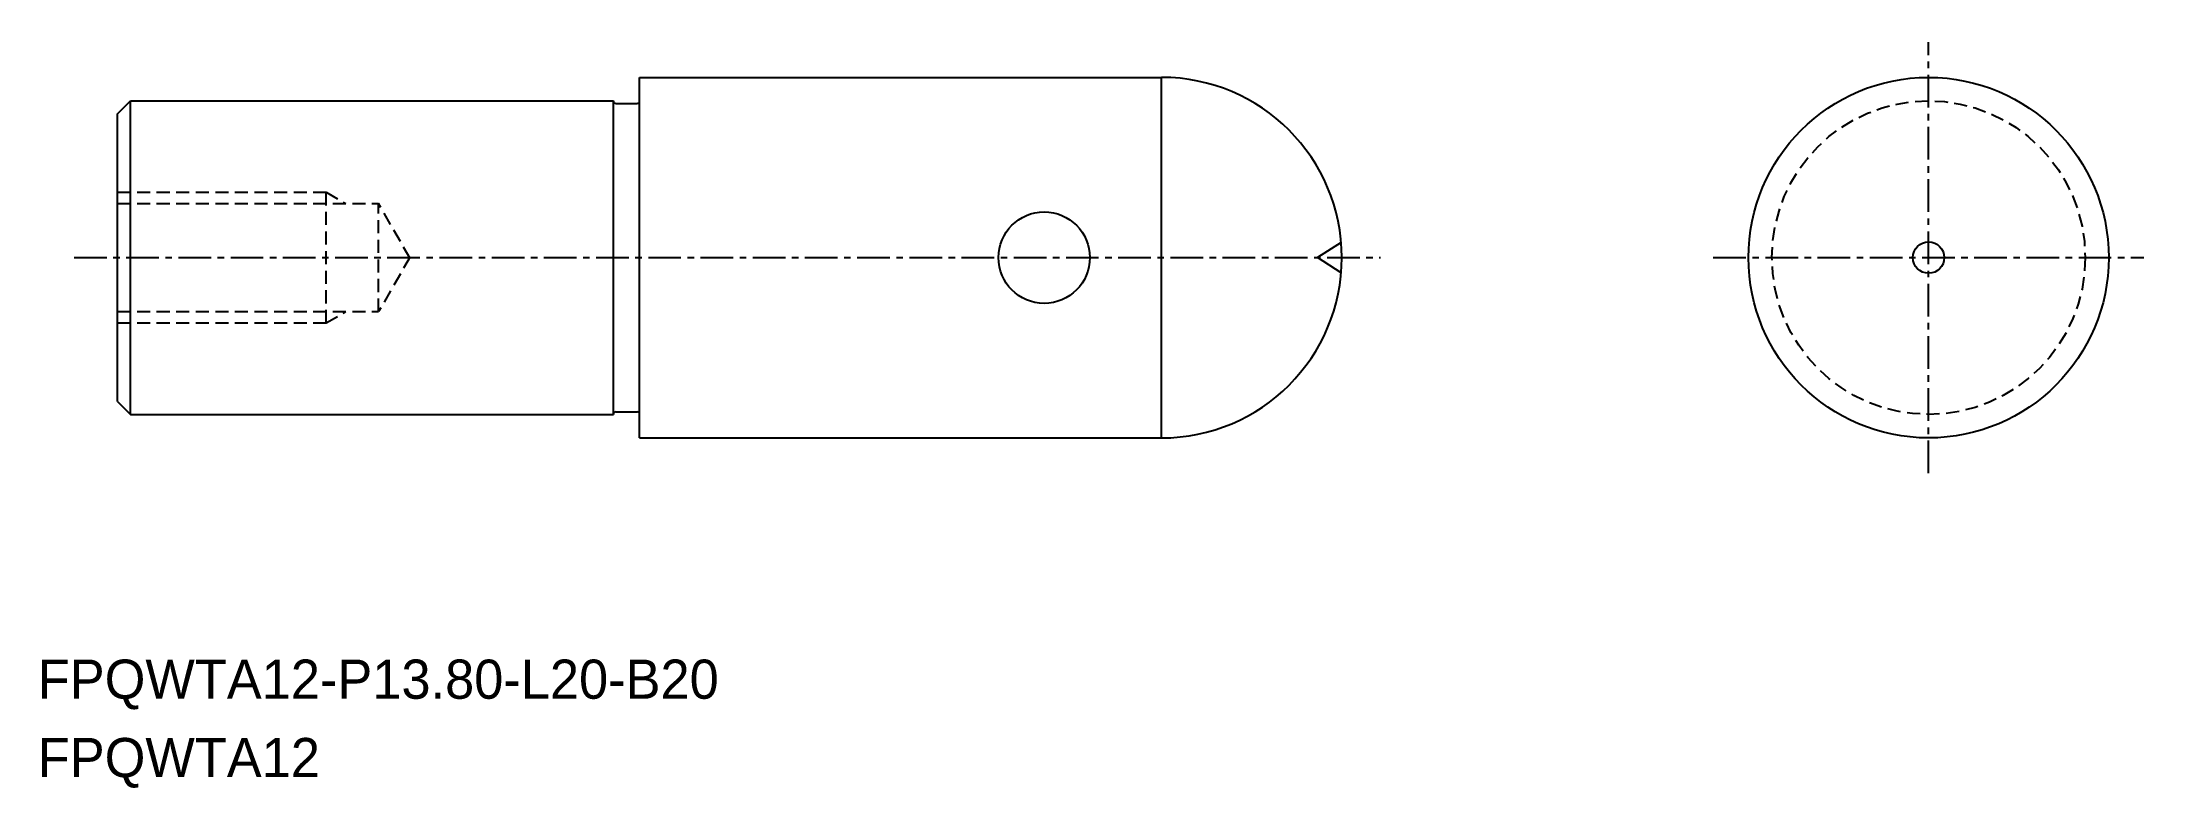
# Model space of a CAD drawing. Extents: x -1873.2 to -1792.7, y -604.5 to -575.9.
import ezdxf

# ---------------------------------------------------------------- set-up
doc = ezdxf.new("R2010")
doc.units = 0
doc.linetypes.add('CENTER', pattern=[2, 1.25, -0.25, 0.25, -0.25])
doc.linetypes.add('DASHED', pattern=[0.75, 0.5, -0.25])
doc.layers.get('0').update_dxf_attribs({"linetype": 'CONTINUOUS'})
doc.layers.add('CENTER', color=1, linetype='CENTER')

msp = doc.modelspace()

# ---------------------------------------------------------------- linework, layer by layer
for p, q in [((-1850.357, -577.278), (-1830.357, -577.278)), ((-1850.357, -578.178), (-1850.357, -577.278)), ((-1830.357, -591.078), (-1830.357, -577.278)), ((-1870.357, -578.678), (-1869.857, -578.178)), ((-1870.357, -589.678), (-1870.357, -578.678)), ((-1869.857, -578.178), (-1851.357, -578.178)), ((-1869.857, -590.178), (-1869.857, -578.178)), ((-1851.357, -590.178), (-1851.357, -578.178)), ((-1851.257, -578.278), (-1850.457, -578.278)), ((-1850.357, -590.178), (-1850.357, -578.178)), ((-1870.357, -589.678), (-1869.857, -590.178)), ((-1869.857, -590.178), (-1851.357, -590.178)), ((-1851.257, -590.078), (-1850.457, -590.078)), ((-1850.357, -591.078), (-1850.357, -590.178)), ((-1850.357, -591.078), (-1830.357, -591.078))]:
    msp.add_line(p, q)
at = {"color": 3, "linetype": 'DASHED'}
for p, q in [((-1870.357, -581.678), (-1862.357, -581.678)), ((-1870.357, -582.111), (-1860.357, -582.111)), ((-1862.357, -586.678), (-1862.357, -581.678)), ((-1862.357, -581.678), (-1861.607, -582.111)), ((-1860.357, -586.245), (-1860.357, -582.111)), ((-1859.144, -584.211), (-1860.357, -582.111)), ((-1859.144, -584.145), (-1860.357, -586.245)), ((-1870.357, -586.245), (-1860.357, -586.245)), ((-1870.357, -586.678), (-1862.357, -586.678)), ((-1862.357, -586.678), (-1861.607, -586.245))]:
    msp.add_line(p, q, dxfattribs=at)
at = {"color": 3}
for p in [(-1823.479, -583.594), (-1823.479, -584.763)]:
    msp.add_line(p, (-1824.381, -584.178), dxfattribs=at)
for centre, radius in [((-1800.977, -584.178), 6.9), ((-1834.857, -584.178), 1.75), ((-1800.977, -584.178), 0.6)]:
    msp.add_circle(centre, radius)
at = {"color": 3, "linetype": 'DASHED'}
msp.add_circle((-1800.977, -584.178), 6, dxfattribs=at)
for centre, radius, start, end in [((-1830.357, -584.178), 6.9, 270, 90), ((-1851.257, -578.178), 0.1, 180, 270), ((-1850.457, -578.178), 0.1, 270, 0), ((-1851.257, -590.178), 0.1, 90, 180), ((-1850.457, -590.178), 0.1, 0, 90)]:
    msp.add_arc(centre, radius, start, end)
at = {"color": 7, "linetype": 'CONTINUOUS'}
msp.add_point((-1870.357, -584.178), dxfattribs=at)
at = {"layer": 'CENTER', "color": 1, "linetype": 'CENTER'}
for p, q in [((-1800.977, -592.428), (-1800.977, -575.928)), ((-1872.02, -584.178), (-1821.972, -584.178)), ((-1809.227, -584.178), (-1792.727, -584.178))]:
    msp.add_line(p, q, dxfattribs=at)

# ---------------------------------------------------------------- texts
for s, p in [('FPQWTA12-P13.80-L20-B20', (-1873.411, -601.061)), ('FPQWTA12', (-1873.411, -604.061))]:
    msp.add_text(s, height=1.5).set_placement(p)

doc.saveas('drawing.dxf')
